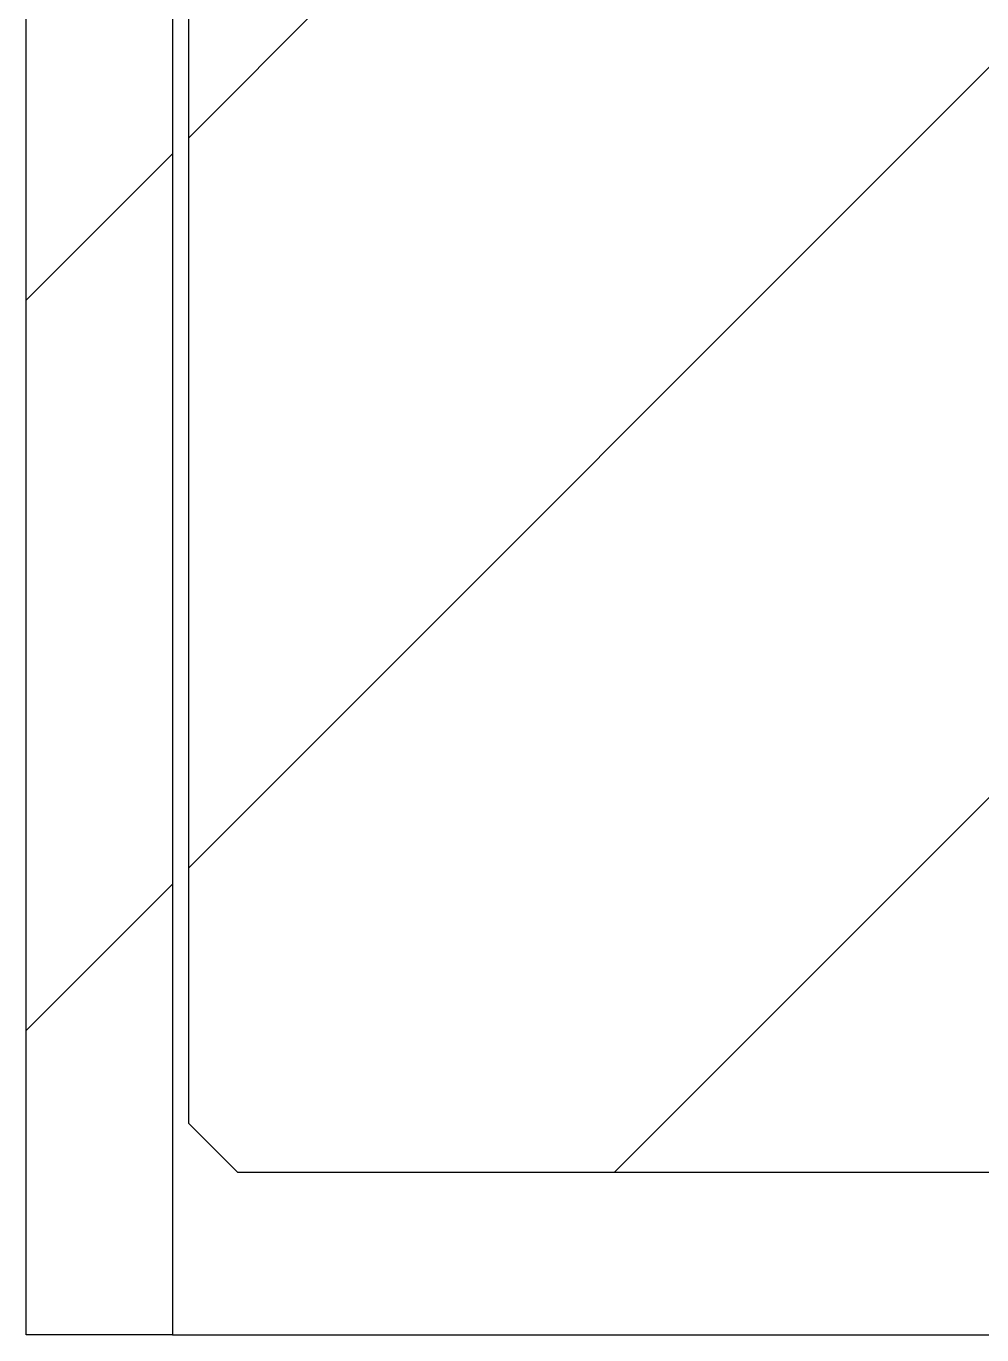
# Model space of a CAD drawing. Header units: millimetres. Extents: x 1036 to 1568, y -23 to 352.
# Drawn here: x 1351.15 to 1357.03, y 123.36 to 131.4 of the extents above; entities that cross this region are included whole.
import ezdxf

# ---------------------------------------------------------------- set-up
doc = ezdxf.new("R2010")
doc.units = ezdxf.units.MM
doc.layers.add('SolidLine', color=7, linetype='Continuous', lineweight=30)
pattern_1 = [(45, (709.4234, 4.3545), (-2.245064, 2.245064), [])]

msp = doc.modelspace()

# ---------------------------------------------------------------- hatches: boundary and pattern name
at = {"layer": 'SolidLine', "linetype": 'Continuous', "lineweight": 18}
h = msp.add_hatch(dxfattribs=at)
h.set_pattern_fill('ANSI31', color=256, style=0)
h.set_pattern_definition(pattern_1)
h.paths.add_polyline_path([(1352.0505, 208.5557), (1352.0505, 213.3557), (1351.1505, 213.3557), (1351.1505, 123.3557), (1352.0505, 123.3557), (1352.0505, 134.1557), (1353.2505, 134.1557), (1353.2505, 208.5557)], flags=0)
h = msp.add_hatch(dxfattribs=at)
h.set_pattern_fill('ANSI31', color=256, style=0)
h.set_pattern_definition(pattern_1)
h.paths.add_polyline_path([(1358.6505, 131.3557), (1360.3505, 131.3557), (1360.6505, 131.6557), (1360.6505, 134.3557), (1360.3505, 134.6557), (1352.4505, 134.6557), (1352.1505, 134.3557), (1352.1505, 124.6557), (1352.4505, 124.3557), (1358.3505, 124.3557), (1358.6505, 124.6557)], flags=0)

# ---------------------------------------------------------------- linework, layer by layer
at = {"layer": 'SolidLine', "color": 7, "linetype": 'Continuous', "lineweight": 25}
for p, q in [((1351.1505, 123.3557), (1351.1505, 213.3557)), ((1352.1505, 124.6557), (1352.1505, 134.3557)), ((1352.0505, 134.1557), (1352.0505, 123.3557)), ((1352.1505, 124.6557), (1352.4505, 124.3557)), ((1352.4505, 124.3557), (1358.3505, 124.3557)), ((1352.0505, 123.3557), (1351.1505, 123.3557)), ((1352.0505, 123.3557), (1358.4166, 123.3557))]:
    msp.add_line(p, q, dxfattribs=at)

doc.saveas('drawing.dxf')
